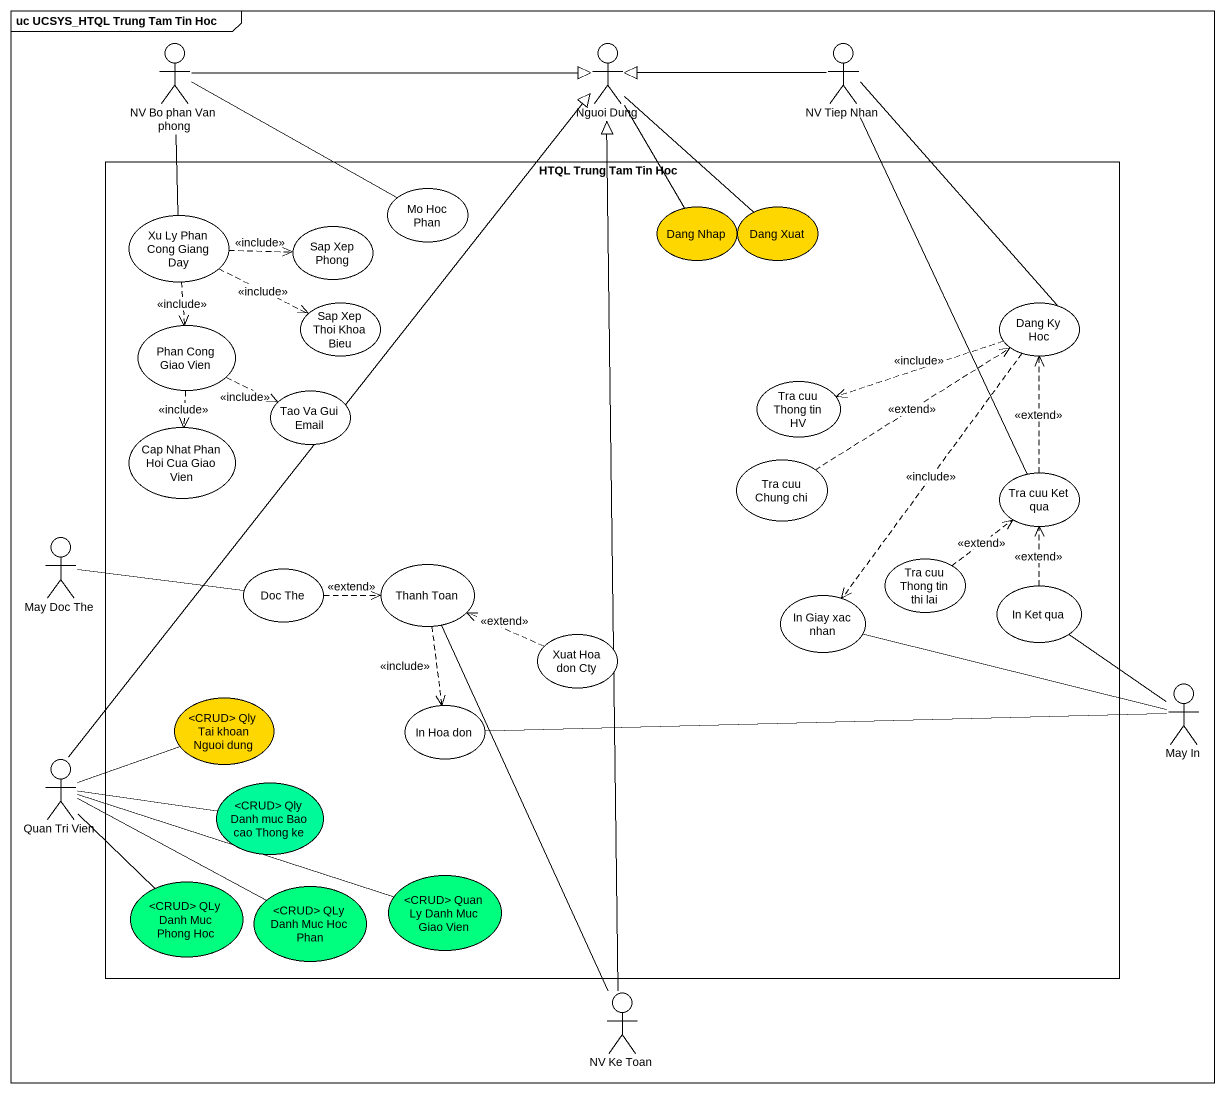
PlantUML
@startuml
mainframe uc UCSYS_HTQL Trung Tam Tin Hoc
actor "NV Bo phan Van phong" as NV_Bo_phan_Van_phong
actor "Nguoi Dung" as Nguoi_Dung
actor "NV Tiep Nhan" as NV_Tiep_Nhan
rectangle "HTQL Trung Tam Tin Hoc" as HTQL_Trung_Tam_Tin_Hoc {
  usecase "Mo Hoc Phan" as Mo_Hoc_Phan
  usecase "Dang Nhap" as Dang_Nhap #FFD700
  usecase "Dang Xuat" as Dang_Xuat #FFD700
  usecase "Xu Ly Phan Cong Giang Day" as Xu_Ly_Phan_Cong_Giang_Day
  usecase "Sap Xep Phong" as Sap_Xep_Phong
  usecase "Sap Xep Thoi Khoa Bieu" as Sap_Xep_Thoi_Khoa_Bieu
  usecase "Dang Ky Hoc" as Dang_Ky_Hoc
  usecase "Phan Cong Giao Vien" as Phan_Cong_Giao_Vien
  usecase "Tao Va Gui Email" as Tao_Va_Gui_Email
  usecase "Tra cuu Thong tin HV" as Tra_cuu_Thong_tin_HV
  usecase "Cap Nhat Phan Hoi Cua Giao Vien" as Cap_Nhat_Phan_Hoi_Cua_Giao
  usecase "Tra cuu Chung chi" as Tra_cuu_Chung_chi
  usecase "Tra cuu Ket qua" as Tra_cuu_Ket_qua
  usecase "Doc The" as Doc_The
  usecase "Thanh Toan" as Thanh_Toan
  usecase "In Giay xac nhan" as In_Giay_xac_nhan
  usecase "Tra cuu Thong tin thi lai" as Tra_cuu_Thong_tin_thi_lai
  usecase "In Ket qua" as In_Ket_qua
  usecase "Xuat Hoa don Cty" as Xuat_Hoa_don_Cty
  usecase "<CRUD> Qly Tai khoan Nguoi dung" as CRUD_Qly_Tai_khoan_Nguoi #FFD700
  usecase "In Hoa don" as In_Hoa_don
  usecase "<CRUD> Qly Danh muc Bao cao Thong ke" as CRUD_Qly_Danh_muc_Bao_cao #00FA9A
  usecase "<CRUD> QLy Danh Muc Phong Hoc" as CRUD_QLy_Danh_Muc_Phong_Hoc #00FF7F
  usecase "<CRUD> QLy Danh Muc Hoc Phan" as CRUD_QLy_Danh_Muc_Hoc_Phan #00FF7F
  usecase "<CRUD> Quan Ly Danh Muc Giao Vien" as CRUD_Quan_Ly_Danh_Muc_Giao #00FF7F
}
actor "May Doc The" as May_Doc_The
actor "May In" as May_In
actor "Quan Tri Vien" as Quan_Tri_Vien
actor "NV Ke Toan" as NV_Ke_Toan
NV_Bo_phan_Van_phong -right-|> Nguoi_Dung
NV_Tiep_Nhan -left-|> Nguoi_Dung
Mo_Hoc_Phan -left- NV_Bo_phan_Van_phong
Dang_Nhap -up- Nguoi_Dung
Dang_Xuat -up- Nguoi_Dung
Xu_Ly_Phan_Cong_Giang_Day -up- NV_Bo_phan_Van_phong
Xu_Ly_Phan_Cong_Giang_Day .right.> Sap_Xep_Phong : <<include>>
Xu_Ly_Phan_Cong_Giang_Day .right.> Sap_Xep_Thoi_Khoa_Bieu : <<include>>
Xu_Ly_Phan_Cong_Giang_Day ..> Phan_Cong_Giao_Vien : <<include>>
Dang_Ky_Hoc -up- NV_Tiep_Nhan
Dang_Ky_Hoc .left.> Tra_cuu_Thong_tin_HV : <<include>>
Dang_Ky_Hoc ..> In_Giay_xac_nhan : <<include>>
Phan_Cong_Giao_Vien .right.> Tao_Va_Gui_Email : <<include>>
Phan_Cong_Giao_Vien ..> Cap_Nhat_Phan_Hoi_Cua_Giao : <<include>>
Tra_cuu_Chung_chi .up.> Dang_Ky_Hoc : <<extend>>
Tra_cuu_Ket_qua -up- NV_Tiep_Nhan
Tra_cuu_Ket_qua .up.> Dang_Ky_Hoc : <<extend>>
May_Doc_The -right- Doc_The
Doc_The .right.> Thanh_Toan : <<extend>>
Thanh_Toan ..> In_Hoa_don : <<include>>
Thanh_Toan -- NV_Ke_Toan
In_Giay_xac_nhan -right- May_In
Tra_cuu_Thong_tin_thi_lai .up.> Tra_cuu_Ket_qua : <<extend>>
In_Ket_qua .up.> Tra_cuu_Ket_qua : <<extend>>
Xuat_Hoa_don_Cty .left.> Thanh_Toan : <<extend>>
May_In -up- In_Ket_qua
May_In -left- In_Hoa_don
CRUD_Qly_Tai_khoan_Nguoi -left- Quan_Tri_Vien
Quan_Tri_Vien -up-|> Nguoi_Dung
Quan_Tri_Vien -- CRUD_QLy_Danh_Muc_Phong_Hoc
Quan_Tri_Vien -right- CRUD_QLy_Danh_Muc_Hoc_Phan
Quan_Tri_Vien -right- CRUD_Quan_Ly_Danh_Muc_Giao
CRUD_Qly_Danh_muc_Bao_cao -left- Quan_Tri_Vien
NV_Ke_Toan -up-|> Nguoi_Dung
@enduml
